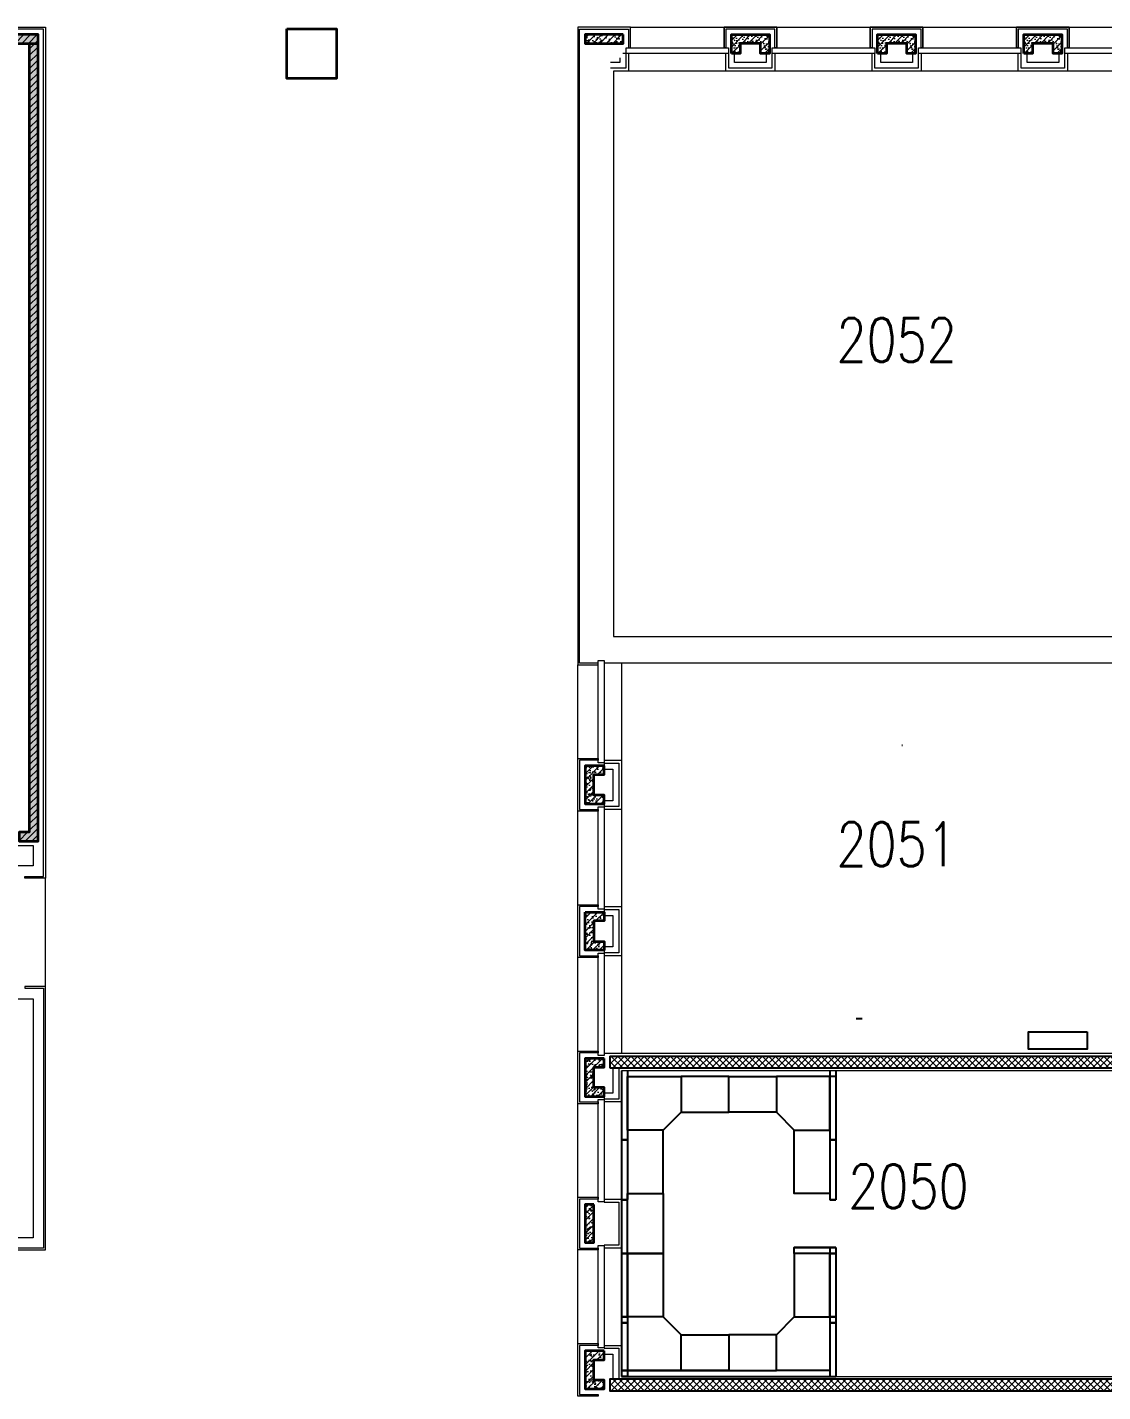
# Model space of a CAD drawing. Header units: inches. Extents: x 342932 to 557958, y 80625 to 242727.
# Drawn here: x 418023 to 436405, y 209304 to 232627 of the extents above; entities that cross this region are included whole.
import ezdxf
from ezdxf.enums import TextEntityAlignment as Align

# ---------------------------------------------------------------- set-up
doc = ezdxf.new("R2010")
doc.units = ezdxf.units.IN
doc.header["$MEASUREMENT"] = 0
for name, color, linetype, lineweight in [('0-Cubicles', 8, 'Continuous', 25), ('First Floor$0$A-G250-G-Walls-Low-Level', 251, 'Continuous', 15), ('First Floor$0$A-G250-G-Walls-Precast-Concrete', 251, 'Continuous', 35), ('First Floor$0$A-G250-M-Walls-Blockwork', 7, 'Continuous', 25), ('First Floor$0$A-G250-M-Walls-Concrete', 251, 'Continuous', 20), ('First Floor$0$A-G252-H-Internal-Walls', 251, 'Continuous', 9), ('First Floor$0$A-G26-M-Columns-Concrete', 251, 'Continuous', 35), ('First Floor$0$A-G262-H-Precast-Panel', 251, 'Continuous', 5), ('First Floor$0$A-G312-M-Wall-Cladding-Panel', 7, 'Continuous', 9), ('First Floor$0$A-G312-M-Wall-Finish-Plaster', 7, 'Continuous', 15), ('First Floor$0$A-G321-M-Window', 251, 'Continuous', 9), ('First Floor$0$Z-Z001-S-Room-Name-Identification-250', 7, 'Continuous', 15)]:
    doc.layers.add(name, color=color, linetype=linetype, lineweight=lineweight)
doc.styles.add('First Floor$0$Tag-RomanS', font='romans.shx', dxfattribs={"width": 0.8})
pattern_1 = [(50, (361382.11, 239676.52), (182.18467, -15.9391), [19.05, -209.55]), (355, (361382.11, 239676.52), (-35.24283, 191.05664), [15.24, -167.64]), (100.451, (361397.3, 239675.2), (146.9425, 175.1167), [16.19, -178.09]), (46.1842, (361382.11, 239727.32), (271.07904, -42.0423), [28.575, -314.325]), (96.6356, (361404.7, 239723.82), (237.4042, 247.4256), [24.285, -267.135]), (351.184, (361382.1, 239727.32), (237.4046, 247.4251), [22.86, -251.46]), (21, (361407.51, 239714.62), (151.61488, -102.26552), [19.05, -209.55]), (326, (361407.51, 239714.62), (61.80203, 184.18797), [15.24, -167.64]), (71.4514, (361420.15, 239706.1), (213.4165, 81.92286), [16.19, -178.09]), (37.5, (361382.114, 239676.52), (3.088603, 84.55504), [0, -165.608, 0, -170.18, 0, -168.275]), (7.5, (361382.11, 239676.52), (66.81966, 100.18057), [0, -97.028, 0, -161.798, 0, -64.135]), (327.5, (361325.47, 239676.52), (135.590595, -5.728744), [0, -63.5, 0, -198.12, 0, -262.89]), (317.5, (361300.07, 239676.52), (148.12918, 25.4265), [0, -82.55, 0, -131.572, 0, -186.69])]
pattern_2 = [(45, (361382.11, 239676.52), (-56.1266, 56.1266), [])]

# ---------------------------------------------------------------- blocks, each defined once
blk = doc.blocks.new('First Floor$0$tag-roomname')
at = {"lineweight": 18, "ltscale": 0.01, "style": 'First Floor$0$Tag-RomanS', "width": 0.8}
blk.add_attdef('ROOM_NO_2', text='', height=3, dxfattribs=at).set_placement((0, 1.612), align=Align.MIDDLE_CENTER)
at = {"linetype": 'ByBlock', "lineweight": 15, "ltscale": 0.01, "style": 'First Floor$0$Tag-RomanS', "width": 0.8, "flags": 1}
for tag, p in [('ROOM_NAME_1', (0, -2.288)), ('ROOM_NAME_2', (0, -5.744))]:
    blk.add_attdef(tag, text='', height=2.5, dxfattribs=at).set_placement(p, align=Align.MIDDLE_CENTER)

msp = doc.modelspace()

# ---------------------------------------------------------------- hatches: boundary and pattern name
at = {"layer": 'First Floor$0$A-G252-H-Internal-Walls'}
h = msp.add_hatch(dxfattribs=at)
h.set_pattern_fill('ANSI37', color=256, scale=25, style=0)
h.set_pattern_definition([(45, (361382.11, 239676.52), (-56.1266, 56.1266), []), (135, (361382.11, 239676.52), (-56.1266, -56.1266), [])])
h.paths.add_polyline_path([(437812.1, 214841.5), (437812.1, 215041.5), (427982.1, 215041.5), (427982.1, 214841.5)])
h = msp.add_hatch(dxfattribs=at)
h.set_pattern_fill('ANSI37', color=256, scale=25, style=0)
h.set_pattern_definition([(45, (361382.11, 239681.52), (-56.1266, 56.1266), []), (135, (361382.11, 239681.52), (-56.1266, -56.1266), [])])
h.paths.add_polyline_path([(437582.1, 209516.5), (427982.1, 209516.5), (427982.1, 209316.5), (437582.1, 209316.5)])
at = {"layer": 'First Floor$0$A-G262-H-Precast-Panel'}
h = msp.add_hatch(dxfattribs=at)
h.set_pattern_fill('AR-CONC', color=256, style=0)
h.set_pattern_definition(pattern_1)
h.paths.add_polyline_path([(418207.1, 218716.5), (418207.1, 232501.5), (417557.1, 232501.5), (417557.1, 232351.5), (418057.1, 232351.5), (418057.1, 218866.5), (417882.1, 218866.5), (417882.1, 218716.5)])
h = msp.add_hatch(dxfattribs=at)
h.set_pattern_fill('ANSI31', color=256, scale=25, style=0)
h.set_pattern_definition(pattern_2)
h.paths.add_polyline_path([(418207.1, 218716.5), (418207.1, 232501.5), (417557.1, 232501.5), (417557.1, 232351.5), (418057.1, 232351.5), (418057.1, 218866.5), (417882.1, 218866.5), (417882.1, 218716.5)])
h = msp.add_hatch(dxfattribs=at)
h.set_pattern_fill('ANSI31', color=256, scale=25, style=0)
h.set_pattern_definition(pattern_2)
h.paths.add_polyline_path([(427882.1, 232501.5), (427557.1, 232501.5), (427557.1, 232351.5), (427882.1, 232351.5)])
h.paths.add_polyline_path([(428207.1, 232501.5), (427882.1, 232501.5), (427882.1, 232351.5), (428207.1, 232351.5)])
h = msp.add_hatch(dxfattribs=at)
h.set_pattern_fill('AR-CONC', color=256, style=0)
h.set_pattern_definition(pattern_1)
h.paths.add_polyline_path([(427882.1, 232501.5), (427557.1, 232501.5), (427557.1, 232351.5), (427882.1, 232351.5)])
h.paths.add_polyline_path([(428207.1, 232501.5), (427882.1, 232501.5), (427882.1, 232351.5), (428207.1, 232351.5)])
h = msp.add_hatch(dxfattribs=at)
h.set_pattern_fill('ANSI31', color=256, scale=25, style=0)
h.set_pattern_definition([(45, (376382.11, 239676.52), (-56.1266, 56.1266), [])])
h.paths.add_polyline_path([(430707.1, 232501.5), (430057.1, 232501.5), (430057.1, 232176.5), (430207.1, 232176.5), (430207.1, 232351.5), (430557.1, 232351.5), (430557.1, 232176.5), (430707.1, 232176.5)])
h = msp.add_hatch(dxfattribs=at)
h.set_pattern_fill('AR-CONC', color=256, style=0)
h.set_pattern_definition([(50, (376382.11, 239676.52), (182.18467, -15.9391), [19.05, -209.55]), (355, (376382.11, 239676.52), (-35.2428, 191.05664), [15.24, -167.64]), (100.451, (376397.3, 239675.2), (146.9425, 175.1167), [16.19, -178.09]), (46.1842, (376382.11, 239727.32), (271.079, -42.0423), [28.575, -314.325]), (96.6356, (376404.7, 239723.82), (237.4042, 247.4256), [24.285, -267.135]), (351.184, (376382.1, 239727.32), (237.4046, 247.4251), [22.86, -251.46]), (21, (376407.51, 239714.62), (151.6149, -102.2655), [19.05, -209.55]), (326, (376407.51, 239714.62), (61.802, 184.18797), [15.24, -167.64]), (71.4514, (376420.15, 239706.1), (213.4165, 81.92286), [16.19, -178.09]), (37.5, (376382.114, 239676.52), (3.0886, 84.55504), [0, -165.608, 0, -170.18, 0, -168.275]), (7.5, (376382.11, 239676.52), (66.81966, 100.18057), [0, -97.028, 0, -161.798, 0, -64.135]), (327.5, (376325.47, 239676.52), (135.590595, -5.72874), [0, -63.5, 0, -198.12, 0, -262.89]), (317.5, (376300.07, 239676.52), (148.12918, 25.4265), [0, -82.55, 0, -131.572, 0, -186.69])])
h.paths.add_polyline_path([(430707.1, 232501.5), (430057.1, 232501.5), (430057.1, 232176.5), (430207.1, 232176.5), (430207.1, 232351.5), (430557.1, 232351.5), (430557.1, 232176.5), (430707.1, 232176.5)])
h = msp.add_hatch(dxfattribs=at)
h.set_pattern_fill('ANSI31', color=256, scale=25, style=0)
h.set_pattern_definition([(45, (378882.11, 239676.52), (-56.1266, 56.1266), [])])
h.paths.add_polyline_path([(433207.1, 232501.5), (432557.1, 232501.5), (432557.1, 232176.5), (432707.1, 232176.5), (432707.1, 232351.5), (433057.1, 232351.5), (433057.1, 232176.5), (433207.1, 232176.5)])
h = msp.add_hatch(dxfattribs=at)
h.set_pattern_fill('AR-CONC', color=256, style=0)
h.set_pattern_definition([(50, (378882.11, 239676.52), (182.18467, -15.9391), [19.05, -209.55]), (355, (378882.11, 239676.52), (-35.2428, 191.05664), [15.24, -167.64]), (100.451, (378897.3, 239675.2), (146.9425, 175.1167), [16.19, -178.09]), (46.1842, (378882.11, 239727.32), (271.079, -42.0423), [28.575, -314.325]), (96.6356, (378904.7, 239723.82), (237.4042, 247.4256), [24.285, -267.135]), (351.184, (378882.1, 239727.32), (237.4046, 247.4251), [22.86, -251.46]), (21, (378907.51, 239714.62), (151.6149, -102.2655), [19.05, -209.55]), (326, (378907.51, 239714.62), (61.802, 184.18797), [15.24, -167.64]), (71.4514, (378920.15, 239706.1), (213.4165, 81.92286), [16.19, -178.09]), (37.5, (378882.114, 239676.52), (3.0886, 84.55504), [0, -165.608, 0, -170.18, 0, -168.275]), (7.5, (378882.11, 239676.52), (66.81966, 100.18057), [0, -97.028, 0, -161.798, 0, -64.135]), (327.5, (378825.47, 239676.52), (135.590595, -5.72874), [0, -63.5, 0, -198.12, 0, -262.89]), (317.5, (378800.07, 239676.52), (148.12918, 25.4265), [0, -82.55, 0, -131.572, 0, -186.69])])
h.paths.add_polyline_path([(433207.1, 232501.5), (432557.1, 232501.5), (432557.1, 232176.5), (432707.1, 232176.5), (432707.1, 232351.5), (433057.1, 232351.5), (433057.1, 232176.5), (433207.1, 232176.5)])
h = msp.add_hatch(dxfattribs=at)
h.set_pattern_fill('ANSI31', color=256, scale=25, style=0)
h.set_pattern_definition([(45, (381382.11, 239676.52), (-56.1266, 56.1266), [])])
h.paths.add_polyline_path([(435707.1, 232501.5), (435057.1, 232501.5), (435057.1, 232176.5), (435207.1, 232176.5), (435207.1, 232351.5), (435557.1, 232351.5), (435557.1, 232176.5), (435707.1, 232176.5)])
h = msp.add_hatch(dxfattribs=at)
h.set_pattern_fill('AR-CONC', color=256, style=0)
h.set_pattern_definition([(50, (381382.11, 239676.52), (182.18467, -15.9391), [19.05, -209.55]), (355, (381382.11, 239676.52), (-35.2428, 191.05664), [15.24, -167.64]), (100.451, (381397.3, 239675.2), (146.9425, 175.1167), [16.19, -178.09]), (46.1842, (381382.11, 239727.32), (271.079, -42.0423), [28.575, -314.325]), (96.6356, (381404.7, 239723.82), (237.4042, 247.4256), [24.285, -267.135]), (351.184, (381382.1, 239727.32), (237.4046, 247.4251), [22.86, -251.46]), (21, (381407.51, 239714.62), (151.6149, -102.2655), [19.05, -209.55]), (326, (381407.51, 239714.62), (61.802, 184.18797), [15.24, -167.64]), (71.4514, (381420.15, 239706.1), (213.4165, 81.92286), [16.19, -178.09]), (37.5, (381382.114, 239676.52), (3.0886, 84.55504), [0, -165.608, 0, -170.18, 0, -168.275]), (7.5, (381382.11, 239676.52), (66.81966, 100.18057), [0, -97.028, 0, -161.798, 0, -64.135]), (327.5, (381325.47, 239676.52), (135.590595, -5.72874), [0, -63.5, 0, -198.12, 0, -262.89]), (317.5, (381300.07, 239676.52), (148.12918, 25.4265), [0, -82.55, 0, -131.572, 0, -186.69])])
h.paths.add_polyline_path([(435707.1, 232501.5), (435057.1, 232501.5), (435057.1, 232176.5), (435207.1, 232176.5), (435207.1, 232351.5), (435557.1, 232351.5), (435557.1, 232176.5), (435707.1, 232176.5)])
h = msp.add_hatch(dxfattribs=at)
h.set_pattern_fill('AR-CONC', color=256, style=0)
h.set_pattern_definition(pattern_1)
h.paths.add_polyline_path([(427882.1, 220001.5), (427557.1, 220001.5), (427557.1, 219351.5), (427882.1, 219351.5), (427882.1, 219501.5), (427707.1, 219501.5), (427707.1, 219851.5), (427882.1, 219851.5)])
h = msp.add_hatch(dxfattribs=at)
h.set_pattern_fill('ANSI31', color=256, scale=25, style=0)
h.set_pattern_definition(pattern_2)
h.paths.add_polyline_path([(427882.1, 220001.5), (427557.1, 220001.5), (427557.1, 219351.5), (427882.1, 219351.5), (427882.1, 219501.5), (427707.1, 219501.5), (427707.1, 219851.5), (427882.1, 219851.5)])
h = msp.add_hatch(dxfattribs=at)
h.set_pattern_fill('AR-CONC', color=256, style=0)
h.set_pattern_definition(pattern_1)
h.paths.add_polyline_path([(427557.1, 217501.5), (427882.1, 217501.5), (427882.1, 217351.5), (427707.1, 217351.5), (427707.1, 217001.5), (427882.1, 217001.5), (427882.1, 216851.5), (427557.1, 216851.5)])
h = msp.add_hatch(dxfattribs=at)
h.set_pattern_fill('ANSI31', color=256, scale=25, style=0)
h.set_pattern_definition(pattern_2)
h.paths.add_polyline_path([(427557.1, 217501.5), (427882.1, 217501.5), (427882.1, 217351.5), (427707.1, 217351.5), (427707.1, 217001.5), (427882.1, 217001.5), (427882.1, 216851.5), (427557.1, 216851.5)])
h = msp.add_hatch(dxfattribs=at)
h.set_pattern_fill('AR-CONC', color=256, style=0)
h.set_pattern_definition(pattern_1)
h.paths.add_polyline_path([(427882.1, 215001.5), (427557.1, 215001.5), (427557.1, 214351.5), (427882.1, 214351.5), (427882.1, 214501.5), (427707.1, 214501.5), (427707.1, 214851.5), (427882.1, 214851.5)])
h = msp.add_hatch(dxfattribs=at)
h.set_pattern_fill('ANSI31', color=256, scale=25, style=0)
h.set_pattern_definition(pattern_2)
h.paths.add_polyline_path([(427882.1, 215001.5), (427557.1, 215001.5), (427557.1, 214351.5), (427882.1, 214351.5), (427882.1, 214501.5), (427707.1, 214501.5), (427707.1, 214851.5), (427882.1, 214851.5)])
h = msp.add_hatch(dxfattribs=at)
h.set_pattern_fill('AR-CONC', color=256, style=0)
h.set_pattern_definition(pattern_1)
h.paths.add_polyline_path([(427557.1, 212501.5), (427707.1, 212501.5), (427707.1, 211851.5), (427557.1, 211851.5)])
h = msp.add_hatch(dxfattribs=at)
h.set_pattern_fill('ANSI31', color=256, scale=25, style=0)
h.set_pattern_definition(pattern_2)
h.paths.add_polyline_path([(427557.1, 212501.5), (427707.1, 212501.5), (427707.1, 211851.5), (427557.1, 211851.5)])
h = msp.add_hatch(dxfattribs=at)
h.set_pattern_fill('AR-CONC', color=256, style=0)
h.set_pattern_definition(pattern_1)
h.paths.add_polyline_path([(427882.1, 210001.5), (427557.1, 210001.5), (427557.1, 209351.5), (427882.1, 209351.5), (427882.1, 209501.5), (427707.1, 209501.5), (427707.1, 209851.5), (427882.1, 209851.5)])
h = msp.add_hatch(dxfattribs=at)
h.set_pattern_fill('ANSI31', color=256, scale=25, style=0)
h.set_pattern_definition(pattern_2)
h.paths.add_polyline_path([(427882.1, 210001.5), (427557.1, 210001.5), (427557.1, 209351.5), (427882.1, 209351.5), (427882.1, 209501.5), (427707.1, 209501.5), (427707.1, 209851.5), (427882.1, 209851.5)])

# ---------------------------------------------------------------- linework, layer by layer
at = {"layer": '0-Cubicles'}
for p, q in [((432292.1, 215676.5), (432192.1, 215676.5)), ((428182.1, 214791.5), (428182.1, 211666.5)), ((428282.1, 214791.5), (428282.1, 212591.5)), ((428282.1, 214791.5), (428282.1, 212591.5)), ((431742.1, 214791.5), (431742.1, 212591.5)), ((431742.1, 214791.5), (431742.1, 212581.5)), ((431842.1, 214691.5), (431742.1, 214691.5)), ((431842.1, 214791.5), (431842.1, 212581.5)), ((428182.1, 213866.5), (428182.1, 211666.5)), ((428182.1, 213606.5), (428282.1, 213606.5)), ((428282.1, 213606.5), (428182.1, 213606.5)), ((431842.1, 213606.5), (431742.1, 213606.5)), ((431742.1, 213606.5), (431842.1, 213606.5)), ((428182.1, 212581.5), (428282.1, 212581.5)), ((428282.1, 212581.5), (428182.1, 212581.5)), ((431842.1, 212581.5), (431742.1, 212581.5)), ((431742.1, 212581.5), (431842.1, 212581.5)), ((428182.1, 211766.5), (428182.1, 209566.5)), ((428182.1, 211666.5), (428282.1, 211666.5)), ((428282.1, 211666.5), (428182.1, 211666.5)), ((428182.1, 211666.5), (428892.1, 211666.5)), ((428282.1, 211666.5), (428182.1, 211666.5)), ((428182.1, 211666.5), (428182.1, 209566.5)), ((428282.1, 211666.5), (428282.1, 209566.5)), ((428282.1, 211666.5), (428282.1, 209566.5)), ((431842.1, 211766.5), (431132.1, 211766.5)), ((431842.1, 211666.5), (431132.1, 211666.5)), ((431842.1, 211766.5), (431742.1, 211766.5)), ((431742.1, 211766.5), (431742.1, 209566.5)), ((431742.1, 211766.5), (431842.1, 211766.5)), ((431742.1, 211766.5), (431742.1, 209566.5)), ((431742.1, 211766.5), (431742.1, 209566.5)), ((431742.1, 211766.5), (431742.1, 209566.5)), ((431842.1, 211666.5), (431742.1, 211666.5)), ((431742.1, 211666.5), (431842.1, 211666.5)), ((431742.1, 211666.5), (431842.1, 211666.5)), ((431842.1, 211766.5), (431842.1, 209566.5)), ((428182.1, 210581.5), (428282.1, 210581.5)), ((428282.1, 210581.5), (428182.1, 210581.5)), ((428182.1, 210481.5), (428282.1, 210481.5)), ((428282.1, 210481.5), (428182.1, 210481.5)), ((431842.1, 210581.5), (431742.1, 210581.5)), ((431742.1, 210581.5), (431842.1, 210581.5)), ((431842.1, 210481.5), (431742.1, 210481.5)), ((431742.1, 210481.5), (431842.1, 210481.5)), ((428182.1, 209666.5), (428282.1, 209666.5)), ((428182.1, 209666.5), (430112.1, 209666.5)), ((428282.1, 209666.5), (428182.1, 209666.5)), ((429197.1, 209666.5), (428182.1, 209666.5)), ((428182.1, 209566.5), (428282.1, 209566.5)), ((428182.1, 209566.5), (431742.1, 209566.5)), ((428282.1, 209566.5), (428182.1, 209566.5)), ((428182.1, 209566.5), (429197.1, 209566.5)), ((431742.1, 209566.5), (431842.1, 209566.5))]:
    msp.add_line(p, q, dxfattribs=at)
msp.add_lwpolyline([(436136.9, 215457.7), (436136.9, 215157.7), (435136.9, 215157.7), (435136.9, 215457.7)], close=True, dxfattribs=at)
for points in [[(428282.1, 213776.5), (428282.1, 214691.5), (429197.1, 214691.5), (429197.1, 214081.5), (428892.1, 213776.5), (428282.1, 213776.5)], [(430012.1, 214691.5), (429197.1, 214691.5), (429197.1, 214081.5), (430012.1, 214081.5), (430012.1, 214691.5)], [(430012.1, 214691.5), (430827.1, 214691.5), (430827.1, 214081.5), (430012.1, 214081.5), (430012.1, 214691.5)], [(431742.1, 213776.5), (431742.1, 214691.5), (430827.1, 214691.5), (430827.1, 214081.5), (431132.1, 213776.5), (431742.1, 213776.5)], [(428282.1, 213776.5), (428282.1, 212691.5), (428892.1, 212691.5), (428892.1, 213776.5), (428282.1, 213776.5)], [(431742.1, 213776.5), (431742.1, 212691.5), (431132.1, 212691.5), (431132.1, 213776.5), (431742.1, 213776.5)], [(428282.1, 211666.5), (428282.1, 212691.5), (428892.1, 212691.5), (428892.1, 211666.5), (428282.1, 211666.5)], [(428282.1, 210581.5), (428282.1, 211666.5), (428892.1, 211666.5), (428892.1, 210581.5), (428282.1, 210581.5)], [(431842.1, 211666.5), (431132.1, 211666.5), (431132.1, 211766.5), (431842.1, 211766.5)], [(431742.1, 210581.5), (431742.1, 211666.5), (431132.1, 211666.5), (431132.1, 210581.5), (431742.1, 210581.5)], [(428282.1, 210581.5), (428282.1, 209666.5), (429197.1, 209666.5), (429197.1, 210276.5), (428892.1, 210581.5), (428282.1, 210581.5)], [(431742.1, 210581.5), (431742.1, 209666.5), (430827.1, 209666.5), (430827.1, 210276.5), (431132.1, 210581.5), (431742.1, 210581.5)], [(430012.1, 209666.5), (429197.1, 209666.5), (429197.1, 210276.5), (430012.1, 210276.5), (430012.1, 209666.5)], [(430012.1, 209666.5), (430827.1, 209666.5), (430827.1, 210276.5), (430012.1, 210276.5), (430012.1, 209666.5)]]:
    msp.add_lwpolyline(points, dxfattribs=at)
msp.add_arc((432982.3, 220301.5), 50, 90, 102.54958, dxfattribs=at)
at = {"layer": 'First Floor$0$A-G250-G-Walls-Low-Level'}
for p, q in [((428332.1, 232626.5), (429932.1, 232626.5)), ((430832.1, 232626.5), (432432.1, 232626.5)), ((433332.1, 232626.5), (434932.1, 232626.5)), ((435832.1, 232626.5), (437432.1, 232626.5)), ((429962.1, 231876.5), (428302.1, 231876.5, 0)), ((432462.1, 231876.5), (430802.1, 231876.5)), ((434962.1, 231876.5), (433302.1, 231876.5)), ((437462.1, 231876.5), (435802.1, 231876.5)), ((427432.1, 220126.5), (427432.1, 221726.5)), ((428182.1, 221761.5), (428182.1, 220096.5)), ((428182.1, 219256.5), (428182.1, 217596.5)), ((427432.1, 217626.5), (427432.1, 219226.5)), ((418332.1, 216231.5), (418332.1, 218081.5, 0)), ((427432.1, 215126.5), (427432.1, 216726.5)), ((428182.1, 216756.5), (428182.1, 215091.5)), ((427432.1, 212626.5), (427432.1, 214226.5)), ((428182.1, 214256.5), (428182.1, 212596.5)), ((427432.1, 210126.5), (427432.1, 211726.5)), ((428182.1, 211756.5), (428182.1, 210096.5))]:
    msp.add_line(p, q, dxfattribs=at)
at = {"layer": 'First Floor$0$A-G250-G-Walls-Precast-Concrete'}
msp.add_line((418057.1, 232351.5), (418207.1, 232351.5), dxfattribs=at)
for points in [[(417557.1, 232351.5), (418057.1, 232351.5), (418057.1, 218866.5), (417882.1, 218866.5), (417882.1, 218716.5), (418207.1, 218716.5), (418207.1, 232501.5), (417557.1, 232501.5)], [(428207.1, 232501.5), (427557.1, 232501.5), (427557.1, 232351.5), (428207.1, 232351.5)], [(427707.1, 212501.5), (427557.1, 212501.5), (427557.1, 211851.5), (427707.1, 211851.5)]]:
    msp.add_lwpolyline(points, close=True, dxfattribs=at)
for points in [[(430057.1, 232176.5), (430057.1, 232501.5), (430707.1, 232501.5), (430707.1, 232176.5), (430557.1, 232176.5), (430557.1, 232351.5), (430207.1, 232351.5), (430207.1, 232176.5), (430057.1, 232176.5)], [(432557.1, 232176.5), (432557.1, 232501.5), (433207.1, 232501.5), (433207.1, 232176.5), (433057.1, 232176.5), (433057.1, 232351.5), (432707.1, 232351.5), (432707.1, 232176.5), (432557.1, 232176.5)], [(435057.1, 232176.5), (435057.1, 232501.5), (435707.1, 232501.5), (435707.1, 232176.5), (435557.1, 232176.5), (435557.1, 232351.5), (435207.1, 232351.5), (435207.1, 232176.5), (435057.1, 232176.5)], [(427882.1, 220001.5), (427557.1, 220001.5), (427557.1, 219351.5), (427882.1, 219351.5), (427882.1, 219501.5), (427707.1, 219501.5), (427707.1, 219851.5), (427882.1, 219851.5), (427882.1, 220001.5)], [(427557.1, 217501.5), (427882.1, 217501.5), (427882.1, 217351.5), (427707.1, 217351.5), (427707.1, 217001.5), (427882.1, 217001.5), (427882.1, 216851.5), (427557.1, 216851.5), (427557.1, 217501.5)], [(427882.1, 215001.5), (427557.1, 215001.5), (427557.1, 214351.5), (427882.1, 214351.5), (427882.1, 214501.5), (427707.1, 214501.5), (427707.1, 214851.5), (427882.1, 214851.5), (427882.1, 215001.5)], [(427882.1, 210001.5), (427557.1, 210001.5), (427557.1, 209351.5), (427882.1, 209351.5), (427882.1, 209501.5), (427707.1, 209501.5), (427707.1, 209851.5), (427882.1, 209851.5), (427882.1, 210001.5)]]:
    msp.add_lwpolyline(points, dxfattribs=at)
at = {"layer": 'First Floor$0$A-G250-M-Walls-Blockwork'}
for points in [[(427982.1, 215041.5), (427982.1, 214841.5)], [(427982.1, 215041.5), (437812.1, 215041.5), (437812.1, 214841.5), (437812.1, 215041.5)], [(427982.1, 214841.5), (437812.1, 214841.5)], [(437582.1, 209516.5), (427982.1, 209516.5), (427982.1, 209316.5), (437582.1, 209316.5)]]:
    msp.add_lwpolyline(points, dxfattribs=at)
at = {"layer": 'First Floor$0$A-G250-M-Walls-Concrete'}
for p, q in [((417772.1, 216021.5), (418122.1, 216021.5)), ((418122.1, 216021.5), (418122.1, 211936.5)), ((418122.1, 211936.5), (411692.1, 211936.5))]:
    msp.add_line(p, q, dxfattribs=at)
msp.add_lwpolyline([(412157.1, 218641.5), (418122.1, 218641.5), (418122.1, 218291.5), (412157.1, 218291.5)], close=True, dxfattribs=at)
at = {"layer": 'First Floor$0$A-G26-M-Columns-Concrete'}
msp.add_lwpolyline([(422457.1, 232601.5), (423307.1, 232601.5), (423307.1, 231751.5), (422457.1, 231751.5)], close=True, dxfattribs=at)
at = {"layer": 'First Floor$0$A-G312-M-Wall-Cladding-Panel'}
for points in [[(418332.1, 232626.5), (418332.1, 218081.5), (417982.1, 218081.5), (417982.1, 218111.5), (418302.1, 218111.5), (418302.1, 232596.5), (417462.1, 232596.5), (417462.1, 232276.5), (417432.1, 232276.5), (417432.1, 232626.5), (418332.1, 232626.5), (418332.1, 232626.5)], [(428332.1, 232276.5), (428332.1, 232626.5), (427432.1, 232626.5)], [(427432.1, 232626.5), (427432.1, 222176.5)], [(428332.1, 232276.5), (428332.1, 232626.5), (427432.1, 232626.5), (427432.1, 221726.5), (427782.1, 221726.5), (427782.1, 221756.5), (427462.1, 221756.5), (427462.1, 232596.5), (428302.1, 232596.5), (428302.1, 232276.5), (428332.1, 232276.5)], [(430832.1, 232276.5), (430832.1, 232626.5), (429932.1, 232626.5), (429932.1, 232276.5)], [(429932.1, 232276.5), (429932.1, 232626.5), (430832.1, 232626.5), (430832.1, 232276.5), (430802.1, 232276.5), (430802.1, 232596.5), (429962.1, 232596.5), (429962.1, 232276.5), (429932.1, 232276.5)], [(433332.1, 232276.5), (433332.1, 232626.5), (432432.1, 232626.5), (432432.1, 232276.5), (432432.1, 232276.5)], [(432432.1, 232276.5), (432432.1, 232626.5), (433332.1, 232626.5), (433332.1, 232276.5), (433302.1, 232276.5), (433302.1, 232596.5), (432462.1, 232596.5), (432462.1, 232276.5), (432432.1, 232276.5)], [(435832.1, 232276.5), (435832.1, 232626.5), (434932.1, 232626.5), (434932.1, 232276.5)], [(434932.1, 232276.5), (434932.1, 232626.5), (435832.1, 232626.5), (435832.1, 232276.5), (435802.1, 232276.5), (435802.1, 232596.5), (434962.1, 232596.5), (434962.1, 232276.5), (434932.1, 232276.5)], [(427782.1, 220126.5), (427782.1, 220096.5), (427462.1, 220096.5), (427462.1, 219256.5), (427782.1, 219256.5), (427782.1, 219226.5), (427432.1, 219226.5), (427432.1, 220126.5), (427782.1, 220126.5)], [(427782.1, 217626.5), (427782.1, 217596.5), (427462.1, 217596.5), (427462.1, 216756.5), (427782.1, 216756.5), (427782.1, 216726.5), (427432.1, 216726.5), (427432.1, 217626.5), (427782.1, 217626.5)], [(412982.1, 210976.5), (413332.1, 210976.5), (413332.1, 211726.5), (418332.1, 211726.5), (418332.1, 216231.5), (417982.1, 216231.5), (417982.1, 216201.5), (418302.1, 216201.5), (418302.1, 211756.5), (413302.1, 211756.5), (413302.1, 211006.5), (412982.1, 211006.5), (412982.1, 210976.5)], [(427782.1, 215126.5), (427782.1, 215096.5), (427462.1, 215096.5), (427462.1, 214256.5), (427782.1, 214256.5), (427782.1, 214226.5), (427432.1, 214226.5), (427432.1, 215126.5), (427782.1, 215126.5)], [(427782.1, 212626.5), (427782.1, 212596.5), (427462.1, 212596.5), (427462.1, 211756.5), (427782.1, 211756.5), (427782.1, 211726.5), (427432.1, 211726.5), (427432.1, 212626.5), (427782.1, 212626.5)], [(427782.1, 210126.5), (427782.1, 210096.5), (427462.1, 210096.5), (427462.1, 209256.5), (427782.1, 209256.5), (427782.1, 209226.5), (427432.1, 209226.5), (427432.1, 210126.5), (427782.1, 210126.5)]]:
    msp.add_lwpolyline(points, dxfattribs=at)
at = {"layer": 'First Floor$0$A-G312-M-Wall-Finish-Plaster'}
for p, q in [((428302.1, 232176.5), (428302.1, 231876.5)), ((430012.1, 232176.5), (430007.1, 232176.5)), ((430757.1, 232176.5), (430752.1, 232176.5)), ((432512.1, 232176.5), (432507.1, 232176.5)), ((433257.1, 232176.5), (433252.1, 232176.5)), ((435012.1, 232176.5), (435007.1, 232176.5)), ((435757.1, 232176.5), (435752.1, 232176.5)), ((428302.1, 231876.5), (428042.1, 231876.5)), ((428042.1, 231876.5), (428042.1, 222211.5)), ((428042.1, 222211.5), (437812.1, 222211.5)), ((427882.1, 221761.5), (437782.1, 221761.5)), ((427882.1, 220051.5), (427882.1, 220046.5)), ((427882.1, 220051.5), (427882.1, 219946.5)), ((427882.1, 219406.5), (427882.1, 219301.5)), ((427882.1, 219301.5), (427882.1, 219306.5)), ((427882.1, 217551.5), (427882.1, 217546.5)), ((427882.1, 217549), (427882.1, 217446.5)), ((427882.1, 216906.5), (427882.1, 216806.5)), ((427882.1, 216801.5), (427882.1, 216806.5)), ((427882.1, 215091.5), (437812.1, 215091.5)), ((427882.1, 214406.5), (427882.1, 214301.5)), ((427882.1, 214301.5), (427882.1, 214306.5)), ((427882.1, 212551.5), (427882.1, 212546.5)), ((427882.1, 211801.5), (427882.1, 211806.5)), ((427882.1, 210051.5), (427882.1, 210046.5))]:
    msp.add_line(p, q, dxfattribs=at)
for points in [[(428257.1, 232176.5), (428252.1, 232176.5), (428252.1, 231926.5), (427992.1, 231926.5)], [(428152.1, 232102.4), (428152.1, 232026.5), (427992.1, 232026.5)], [(428257.1, 232176.5), (428202.1, 232176.5)], [(430802.1, 232176.5), (430802.1, 231876.5), (429962.1, 231876.5), (429962.1, 232176.5)], [(430752.1, 232176.5), (430752.1, 231926.5), (430012.1, 231926.5), (430012.1, 232176.5)], [(430652.1, 232176.5), (430652.1, 232026.5), (430112.1, 232026.5), (430112.1, 232176.5)], [(433302.1, 232176.5), (433302.1, 231876.5), (432462.1, 231876.5), (432462.1, 232176.5)], [(433252.1, 232176.5), (433252.1, 231926.5), (432512.1, 231926.5), (432512.1, 232176.5)], [(433152.1, 232176.5), (433152.1, 232026.5), (432612.1, 232026.5), (432612.1, 232176.5)], [(435802.1, 232176.5), (435802.1, 231876.5), (434962.1, 231876.5), (434962.1, 232176.5)], [(435752.1, 232176.5), (435752.1, 231926.5), (435012.1, 231926.5), (435012.1, 232176.5)], [(435652.1, 232176.5), (435652.1, 232026.5), (435112.1, 232026.5), (435112.1, 232176.5)], [(427882.1, 220096.5), (428182.1, 220096.5), (428182.1, 219256.5), (427882.1, 219256.5)], [(427882.1, 220046.5), (428132.1, 220046.5), (428132.1, 219306.5), (427882.1, 219306.5)], [(427882.1, 219946.5), (428032.1, 219946.5), (428032.1, 219406.5), (427882.1, 219406.5)], [(427882.1, 217596.5), (428182.1, 217596.5), (428182.1, 216756.5), (427882.1, 216756.5)], [(427882.1, 217546.5), (428132.1, 217546.5), (428132.1, 216806.5), (427882.1, 216806.5)], [(427882.1, 217446.5), (428032.1, 217446.5), (428032.1, 216906.5), (427882.1, 216906.5)], [(428132.1, 214841.5), (428132.1, 214306.5), (427882.1, 214306.5)], [(428032.1, 214841.5), (428032.1, 214406.5), (427882.1, 214406.5)], [(437812.1, 214791.5), (428182.1, 214791.5), (428182.1, 214256.5), (427882.1, 214256.5)], [(427882.1, 212596.5), (428182.1, 212596.5), (428182.1, 211756.5), (427882.1, 211756.5)], [(427882.1, 212546.5), (428132.1, 212546.5), (428132.1, 211806.5), (427882.1, 211806.5)], [(427882.1, 210096.5), (428182.1, 210096.5), (428182.1, 209566.5), (438117.1, 209566.5)], [(427882.1, 210046.5), (428132.1, 210046.5), (428132.1, 209516.5)], [(427882.1, 209946.5), (428032.1, 209946.5), (428032.1, 209516.5)]]:
    msp.add_lwpolyline(points, dxfattribs=at)
at = {"layer": 'First Floor$0$A-G321-M-Window'}
for points in [[(428257.1, 232276.5), (430007.1, 232276.5), (430007.1, 232176.5), (428257.1, 232176.5)], [(430757.1, 232276.5), (432507.1, 232276.5), (432507.1, 232176.5), (430757.1, 232176.5)], [(433257.1, 232276.5), (435007.1, 232276.5), (435007.1, 232176.5), (433257.1, 232176.5)], [(435757.1, 232276.5), (437507.1, 232276.5), (437507.1, 232176.5), (435757.1, 232176.5)], [(427882.1, 221801.5), (427882.1, 220051.5), (427782.1, 220051.5), (427782.1, 221801.5)], [(427882.1, 219301.5), (427882.1, 217551.5), (427782.1, 217551.5), (427782.1, 219301.5)], [(427882.1, 216801.5), (427882.1, 215051.5), (427782.1, 215051.5), (427782.1, 216801.5)], [(427882.1, 214301.5), (427882.1, 212551.5), (427782.1, 212551.5), (427782.1, 214301.5)], [(427882.1, 211801.5), (427882.1, 210051.5), (427782.1, 210051.5), (427782.1, 211801.5)]]:
    msp.add_lwpolyline(points, close=True, dxfattribs=at)

# ---------------------------------------------------------------- block references
at = {"layer": 'First Floor$0$Z-Z001-S-Room-Name-Identification-250'}
ref = msp.add_blockref('First Floor$0$tag-roomname', (432882.1, 226878.9), dxfattribs=dict(at, xscale=250, yscale=250, zscale=250))
ref.add_attrib('ROOM_NO_2', '2052', dxfattribs={"layer": '0', "lineweight": 18, "ltscale": 0.01, "height": 750, "style": 'First Floor$0$Tag-RomanS', "width": 0.8}).set_placement((432882.1, 227281.8), align=Align.MIDDLE_CENTER)
ref = msp.add_blockref('First Floor$0$tag-roomname', (432882.1, 218258.9), dxfattribs=dict(at, xscale=250, yscale=250, zscale=250))
ref.add_attrib('ROOM_NO_2', '2051', dxfattribs={"layer": '0', "lineweight": 18, "ltscale": 0.01, "height": 750, "style": 'First Floor$0$Tag-RomanS', "width": 0.8}).set_placement((432882.1, 218661.8), align=Align.MIDDLE_CENTER)
ref = msp.add_blockref('First Floor$0$tag-roomname', (433085, 212412.5), dxfattribs=dict(at, xscale=250, yscale=250, zscale=250))
ref.add_attrib('ROOM_NO_2', '2050', dxfattribs={"layer": '0', "lineweight": 18, "ltscale": 0.01, "height": 750, "style": 'First Floor$0$Tag-RomanS', "width": 0.8}).set_placement((433085, 212815.4), align=Align.MIDDLE_CENTER)

doc.saveas('drawing.dxf')
